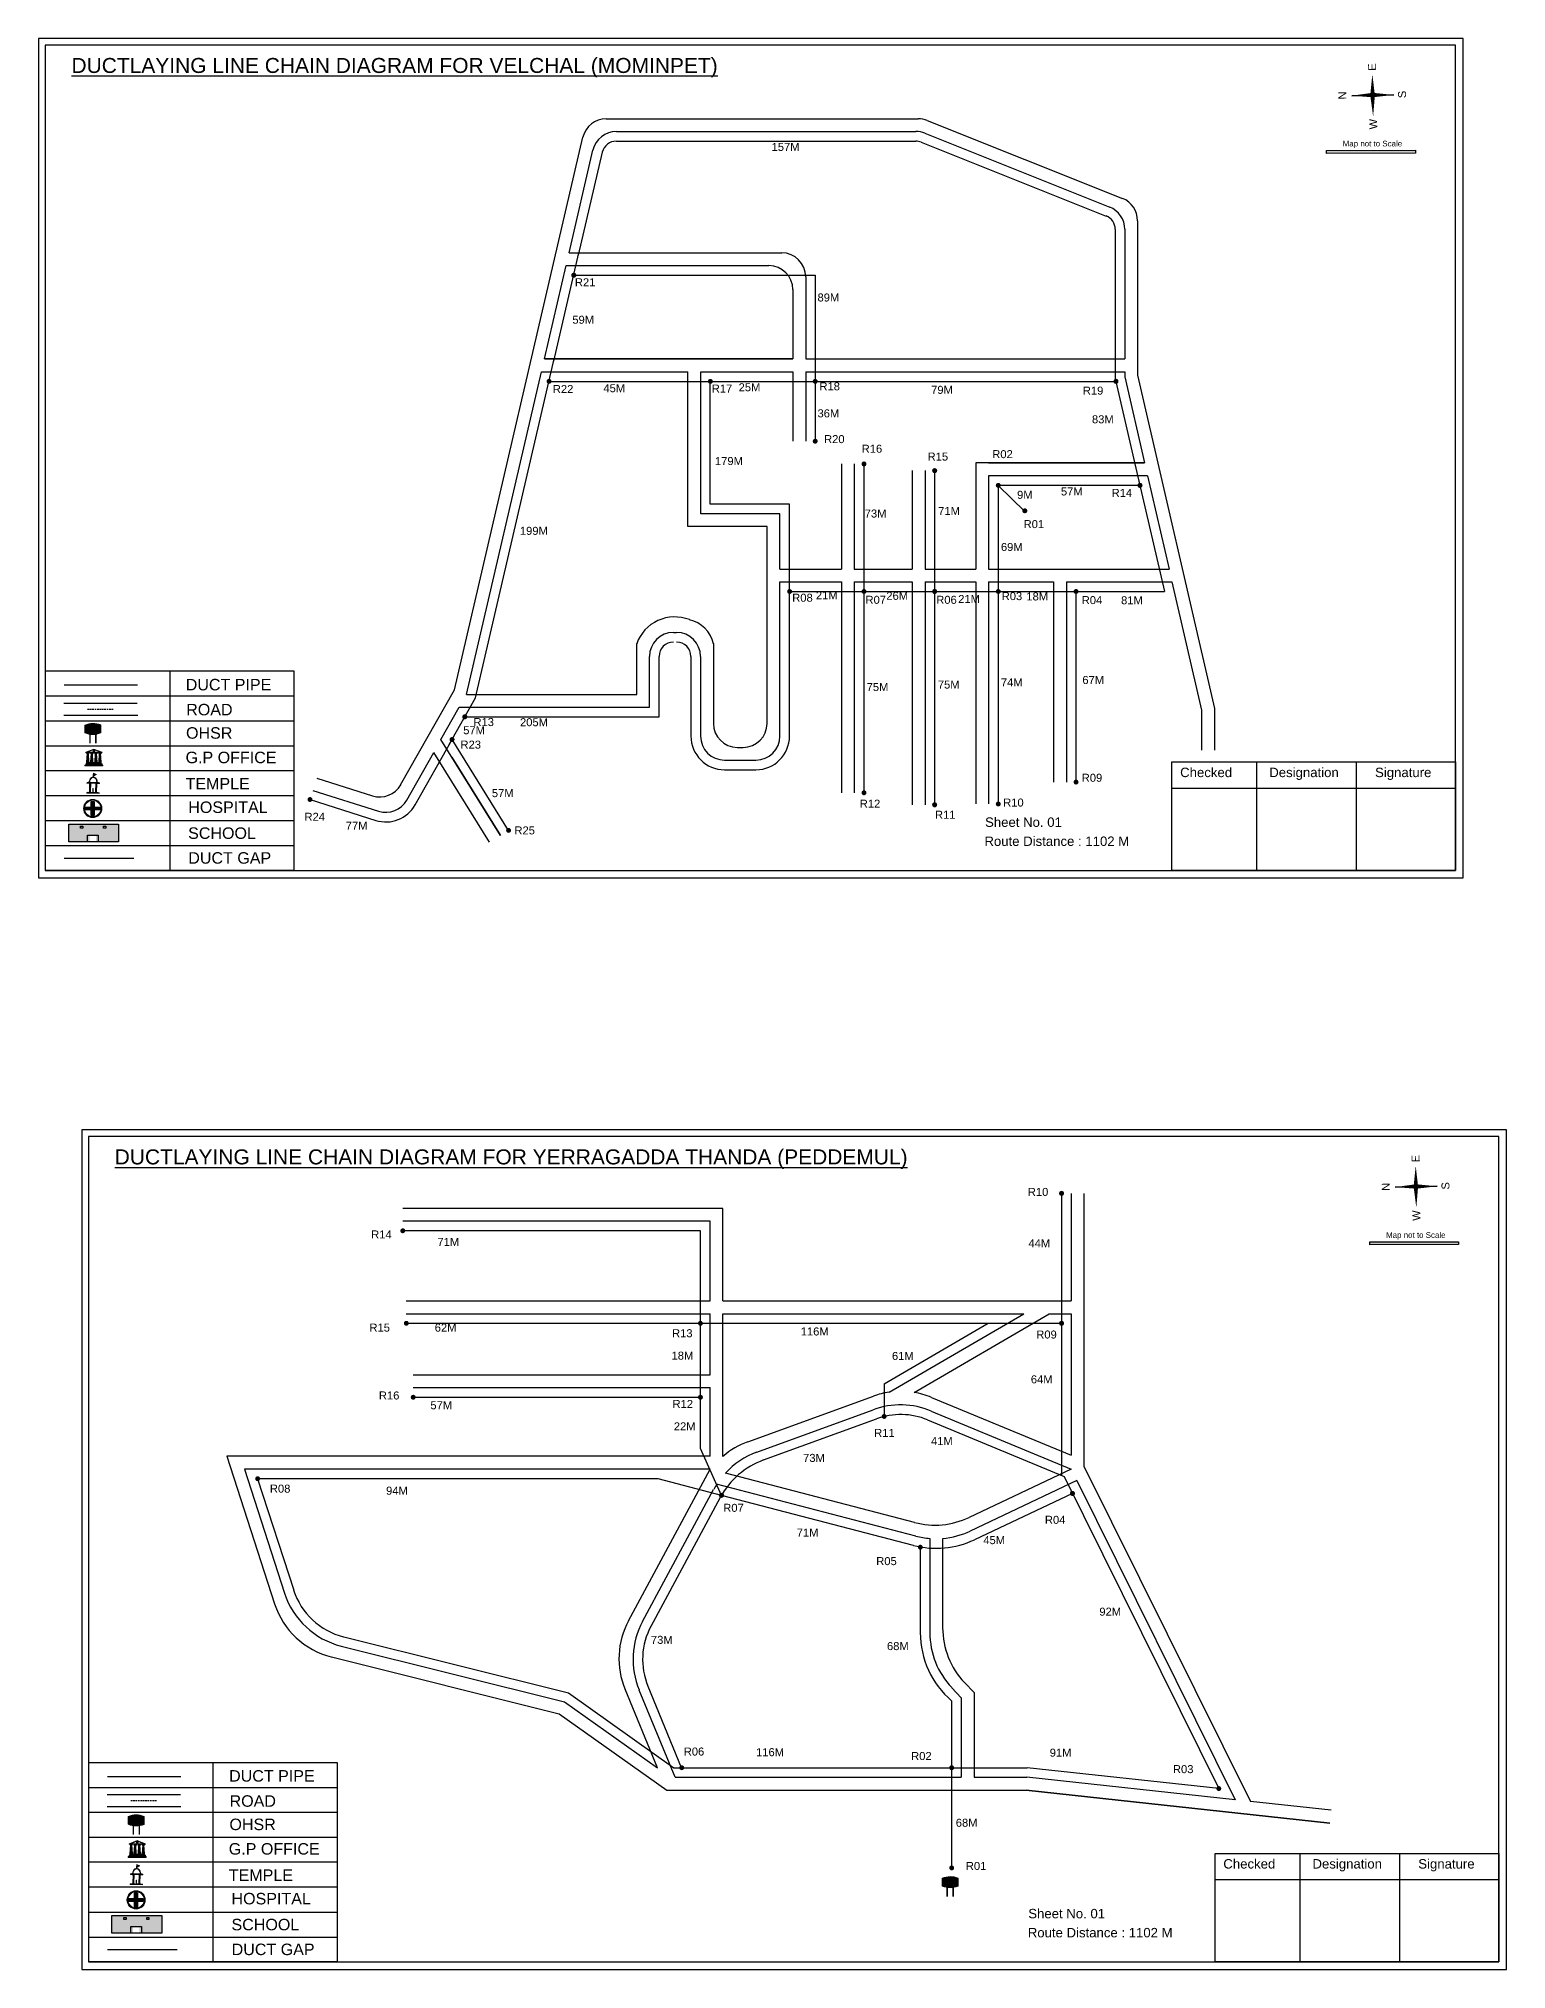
# Model space of a CAD drawing. Header units: inches. Extents: x -117 to 51867, y -12715 to 3423.
# Drawn here: x 37347 to 38264, y -9619 to -8412 of the extents above; entities that cross this region are included whole.
import ezdxf

# ---------------------------------------------------------------- set-up
doc = ezdxf.new("R2010")
doc.units = ezdxf.units.IN
doc.header["$MEASUREMENT"] = 0
doc.linetypes.add('DASHEDX2', pattern=[1.5, 1, -0.5])
for name, color, linetype in [('LANDMARK', 7, 'Continuous'), ('OHT', 7, 'Continuous'), ('pipe', 5, 'Continuous')]:
    doc.layers.add(name, color=color, linetype=linetype)
doc.styles.get("Standard").update_dxf_attribs({"font": 'arial.ttf'})

# ---------------------------------------------------------------- blocks, each defined once
blk = doc.blocks.new('OHT')
at = {"linetype": 'Continuous', "lineweight": 0, "true_color": 0x0ffffc}
blk.add_hatch(color=4, dxfattribs=at).paths.add_polyline_path([(0.012, 1), (0, 1, 0.101323), (-0.4, 0.916), (-0.4, 0.525, 0.194075), (0.399, 0.521), (0.399, 0.921, 0.097877)])
at = {"color": 4, "linetype": 'Continuous', "lineweight": 0, "true_color": 0x0ffffc, "flags": 128}
for points in [[(-0.4, 0.525), (-0.4, 0.916)], [(0.399, 0.521), (0.399, 0.921)]]:
    blk.add_lwpolyline(points, dxfattribs=at)
at = {"color": 4, "linetype": 'Continuous', "lineweight": 0, "true_color": 0x0ffffc, "const_width": 0.075, "flags": 128}
for points in [[(-0.15, 0), (-0.15, 0.475)], [(0.15, 0), (0.15, 0.473)]]:
    blk.add_lwpolyline(points, dxfattribs=at)
at = {"color": 4, "linetype": 'Continuous', "lineweight": 0, "true_color": 0x0ffffc}
for centre, radius, start, end in [((0.006, -0.019), 1.019, 67.31091, 113.47108), ((0.004, 1.513), 1.068, 247.76824, 291.70073)]:
    blk.add_arc(centre, radius, start, end, dxfattribs=at)
blk = doc.blocks.new('Government_Office')
at = {"linetype": 'Continuous', "lineweight": 0, "true_color": 0xff0000}
for points in [[(-0.5, 0.05), (0.5, 0.05), (0.5, 0), (-0.5, 0)], [(-0.45, 0.08), (-0.45, 0.12), (0.45, 0.12), (0.45, 0.08)], [(-0.4, 0.14), (-0.4, 0.18), (0.4, 0.18), (0.4, 0.14)]]:
    blk.add_hatch(color=1, dxfattribs=at).paths.add_polyline_path(points)
h = blk.add_hatch(color=1, dxfattribs=at)
h.paths.add_polyline_path([(0.44, 0.72), (0.45, 0.75), (0, 0.93), (-0.45, 0.75), (-0.44, 0.72)])
h.paths.add_polyline_path([(0.36, 0.75), (-0.36, 0.75), (0, 0.9)], flags=16)
h.paths.add_polyline_path([(0, 0.78, -1), (0, 0.87, -1)], flags=0)
h = blk.add_hatch(color=1, dxfattribs=at)
edge = h.paths.add_edge_path()
edge.add_line((-0.27, 0.2), (-0.3, 0.68))
edge.add_line((-0.3, 0.68), (-0.29, 0.68))
edge.add_arc((-0.28, 0.69), 0.0176, 225.304, 441.5659)
edge.add_line((-0.28, 0.7), (-0.39, 0.7))
edge.add_arc((-0.39, 0.69), 0.0176, 98.4341, 314.696)
edge.add_line((-0.38, 0.68), (-0.37, 0.68))
edge.add_line((-0.37, 0.68), (-0.4, 0.2))
edge.add_line((-0.4, 0.2), (-0.27, 0.2))
h = blk.add_hatch(color=1, dxfattribs=at)
edge = h.paths.add_edge_path()
edge.add_line((-0.05, 0.2), (-0.07, 0.68))
edge.add_line((-0.07, 0.68), (-0.07, 0.68))
edge.add_arc((-0.05, 0.69), 0.0176, 225.304, 441.5659)
edge.add_line((-0.05, 0.7), (-0.17, 0.7))
edge.add_arc((-0.17, 0.69), 0.0176, 98.4341, 314.696)
edge.add_line((-0.16, 0.68), (-0.15, 0.68))
edge.add_line((-0.15, 0.68), (-0.18, 0.2))
edge.add_line((-0.18, 0.2), (-0.05, 0.2))
h = blk.add_hatch(color=1, dxfattribs=at)
edge = h.paths.add_edge_path()
edge.add_arc((0, 0.83), 0.0467, 90, 270)
edge.add_arc((0, 0.83), 0.0467, 270, 450)
h = blk.add_hatch(color=1, dxfattribs=at)
edge = h.paths.add_edge_path()
edge.add_line((0.18, 0.2), (0.15, 0.68))
edge.add_line((0.15, 0.68), (0.16, 0.68))
edge.add_arc((0.17, 0.69), 0.0176, 225.304, 441.5659)
edge.add_line((0.17, 0.7), (0.05, 0.7))
edge.add_arc((0.05, 0.69), 0.0176, 98.4341, 314.696)
edge.add_line((0.07, 0.68), (0.07, 0.68))
edge.add_line((0.07, 0.68), (0.05, 0.2))
edge.add_line((0.05, 0.2), (0.18, 0.2))
h = blk.add_hatch(color=1, dxfattribs=at)
edge = h.paths.add_edge_path()
edge.add_line((0.4, 0.2), (0.37, 0.68))
edge.add_line((0.37, 0.68), (0.38, 0.68))
edge.add_arc((0.39, 0.69), 0.0176, 225.304, 441.5659)
edge.add_line((0.4, 0.7), (0.28, 0.7))
edge.add_arc((0.28, 0.69), 0.0176, 98.4341, 314.696)
edge.add_line((0.29, 0.68), (0.3, 0.68))
edge.add_line((0.3, 0.68), (0.27, 0.2))
edge.add_line((0.27, 0.2), (0.4, 0.2))
at = {"color": 1, "linetype": 'Continuous', "lineweight": 0, "true_color": 0xff0000, "flags": 128}
for points in [[(-0.5, 0.05), (0.5, 0.05), (0.5, 0), (-0.5, 0)], [(-0.45, 0.75), (-0.44, 0.72), (0.44, 0.72), (0.45, 0.75), (0, 0.93)], [(-0.45, 0.08), (-0.45, 0.12), (0.45, 0.12), (0.45, 0.08)], [(-0.4, 0.14), (-0.4, 0.18), (0.4, 0.18), (0.4, 0.14)], [(-0.36, 0.75), (0.36, 0.75), (0, 0.9)]]:
    blk.add_lwpolyline(points, close=True, dxfattribs=at)
for points in [[(-0.27, 0.2), (-0.3, 0.68), (-0.29, 0.68, 1.379694), (-0.28, 0.7), (-0.39, 0.7, 1.379694), (-0.38, 0.68), (-0.37, 0.68), (-0.4, 0.2)], [(-0.05, 0.2), (-0.07, 0.68), (-0.07, 0.68, 1.379694), (-0.05, 0.7), (-0.17, 0.7, 1.379694), (-0.16, 0.68), (-0.15, 0.68), (-0.18, 0.2)], [(0, 0.87, 1), (0, 0.78, 1)], [(0.18, 0.2), (0.15, 0.68), (0.16, 0.68, 1.379694), (0.17, 0.7), (0.05, 0.7, 1.379694), (0.07, 0.68), (0.07, 0.68), (0.05, 0.2)], [(0.4, 0.2), (0.37, 0.68), (0.38, 0.68, 1.379694), (0.4, 0.7), (0.28, 0.7, 1.379694), (0.29, 0.68), (0.3, 0.68), (0.27, 0.2)]]:
    blk.add_lwpolyline(points, format="xyb", close=True, dxfattribs=at)
blk = doc.blocks.new('Temple')
at = {"linetype": 'Continuous', "lineweight": 0, "true_color": 0xe66000}
blk.add_hatch(color=32, dxfattribs=at).paths.add_polyline_path([(-0.006, 1), (0.147, 0.931), (0, 0.85)])
at = {"linetype": 'Continuous', "lineweight": 0, "true_color": 0xff0000}
h = blk.add_hatch(color=1, dxfattribs=at)
edge = h.paths.add_edge_path()
edge.add_line((0.175, 0.49), (0.225, 0.49))
edge.add_line((0.225, 0.49), (0.225, 0.497))
edge.add_line((0.225, 0.497), (0.307, 0.497))
edge.add_line((0.307, 0.497), (0.307, 0.533))
edge.add_line((0.307, 0.533), (0.257, 0.533))
edge.add_line((0.257, 0.533), (0.257, 0.54))
edge.add_line((0.257, 0.54), (0.2, 0.54))
edge.add_spline(control_points=[(0.2, 0.54), (0.2, 0.589), (0.19, 0.638), (0.142, 0.743), (0.092, 0.79), (0.027, 0.805), (0.02, 0.806), (0.012, 0.806)], knot_values=[4.712389, 4.712389, 4.712389, 4.712389, 5.278166, 5.278166, 6.117402, 6.117402, 6.223801, 6.223801, 6.223801, 6.223801], degree=3, periodic=0)
edge.add_line((0.012, 0.806), (0.012, 0.79))
edge.add_line((0.012, 0.79), (-0.012, 0.79))
edge.add_line((-0.012, 0.79), (-0.012, 0.806))
edge.add_spline(control_points=[(-0.012, 0.806), (-0.055, 0.802), (-0.096, 0.781), (-0.171, 0.699), (-0.197, 0.628), (-0.2, 0.55), (-0.2, 0.545), (-0.2, 0.54)], knot_values=[6.343965, 6.343965, 6.343965, 6.343965, 6.956638, 6.956638, 7.795874, 7.795874, 7.853982, 7.853982, 7.853982, 7.853982], degree=3, periodic=0)
edge.add_line((-0.2, 0.54), (-0.257, 0.54))
edge.add_line((-0.257, 0.54), (-0.257, 0.533))
edge.add_line((-0.257, 0.533), (-0.307, 0.533))
edge.add_line((-0.307, 0.533), (-0.307, 0.497))
edge.add_line((-0.307, 0.497), (-0.225, 0.497))
edge.add_line((-0.225, 0.497), (-0.225, 0.49))
edge.add_line((-0.225, 0.49), (-0.175, 0.49))
edge.add_line((-0.175, 0.49), (-0.175, 0.07))
edge.add_arc((-0.205, 0.07), 0.03, -90, 0, ccw=False)
edge.add_line((-0.205, 0.04), (-0.257, 0.04))
edge.add_line((-0.257, 0.04), (-0.257, 0.033))
edge.add_line((-0.257, 0.033), (-0.307, 0.033))
edge.add_line((-0.307, 0.033), (-0.307, 0))
edge.add_line((-0.307, 0), (0.307, 0))
edge.add_line((0.307, 0), (0.307, 0.033))
edge.add_line((0.307, 0.033), (0.257, 0.033))
edge.add_line((0.257, 0.033), (0.257, 0.04))
edge.add_line((0.257, 0.04), (0.205, 0.04))
edge.add_arc((0.205, 0.07), 0.03, 180, 270, ccw=False)
edge.add_line((0.175, 0.07), (0.175, 0.49))
h.paths.add_polyline_path([(0.125, 0.07, -0.414214), (0.095, 0.04), (0.05, 0.04), (0.05, 0.033), (-0.05, 0.033), (-0.05, 0.04), (-0.095, 0.04, -0.414214), (-0.125, 0.07), (-0.125, 0.497), (0.125, 0.497)], flags=16)
edge = h.paths.add_edge_path(flags=16)
edge.add_ellipse((0, 0.54), major_axis=(0, 0.242), ratio=0.722808, start_angle=270, end_angle=450, ccw=False)
edge.add_line((0.175, 0.54), (-0.175, 0.54))
h.paths.add_polyline_path([(0.012, 0.23), (0.012, 0.07), (-0.012, 0.07), (-0.012, 0.23)], flags=0)
h = blk.add_hatch(color=1, dxfattribs=at)
edge = h.paths.add_edge_path()
edge.add_line((0.012, 0.857), (0, 0.85))
edge.add_line((0, 0.85), (-0.003, 0.925))
edge.add_line((-0.003, 0.925), (-0.012, 0.925))
edge.add_line((-0.012, 0.925), (-0.012, 0.806))
edge.add_spline(control_points=[(-0.012, 0.806), (-0.004, 0.807), (0.004, 0.807), (0.012, 0.806)], knot_values=[6.223801, 6.223801, 6.223801, 6.223801, 6.343965, 6.343965, 6.343965, 6.343965], degree=3, periodic=0)
edge.add_line((0.012, 0.806), (0.012, 0.857))
h = blk.add_hatch(color=1, dxfattribs=at)
edge = h.paths.add_edge_path()
edge.add_line((0.012, 0.79), (0.012, 0.806))
edge.add_spline(control_points=[(0.012, 0.806), (0.004, 0.807), (-0.004, 0.807), (-0.012, 0.806)], knot_values=[6.223801, 6.223801, 6.223801, 6.223801, 6.343965, 6.343965, 6.343965, 6.343965], degree=3, periodic=0)
edge.add_line((-0.012, 0.806), (-0.012, 0.79))
edge.add_line((-0.012, 0.79), (0.012, 0.79))
at = {"color": 32, "linetype": 'Continuous', "lineweight": 0, "true_color": 0xe66000, "flags": 128}
blk.add_lwpolyline([(-0.006, 1), (0.147, 0.931), (0, 0.85), (-0.006, 1)], dxfattribs=at)
at = {"color": 1, "linetype": 'Continuous', "lineweight": 0, "true_color": 0xff0000, "flags": 128}
blk.add_lwpolyline([(0.2, 0.54), (0.257, 0.54), (0.257, 0.533), (0.307, 0.533), (0.307, 0.497), (0.225, 0.497), (0.225, 0.49), (0.175, 0.49), (0.175, 0.07, 0.414214), (0.205, 0.04), (0.257, 0.04), (0.257, 0.033), (0.307, 0.033), (0.307, 0), (-0.307, 0), (-0.307, 0.033), (-0.257, 0.033), (-0.257, 0.04), (-0.205, 0.04, 0.414214), (-0.175, 0.07), (-0.175, 0.49), (-0.225, 0.49), (-0.225, 0.497), (-0.307, 0.497), (-0.307, 0.533), (-0.257, 0.533), (-0.257, 0.54), (-0.2, 0.54)], format="xyb", dxfattribs=at)
blk.add_lwpolyline([(-0.175, 0.54), (0.175, 0.54)], dxfattribs=at)
blk.add_lwpolyline([(0.125, 0.497), (0.125, 0.07, -0.414214), (0.095, 0.04), (0.05, 0.04), (0.05, 0.033), (-0.05, 0.033), (-0.05, 0.04), (-0.095, 0.04, -0.414214), (-0.125, 0.07), (-0.125, 0.497)], format="xyb", close=True, dxfattribs=at)
for points in [[(0.012, 0.925), (-0.012, 0.925), (-0.012, 0.79), (0.012, 0.79)], [(0.012, 0.23), (-0.012, 0.23), (-0.012, 0.07), (0.012, 0.07)]]:
    blk.add_lwpolyline(points, close=True, dxfattribs=at)
at = {"color": 1, "linetype": 'Continuous', "lineweight": 0, "true_color": 0xff0000}
blk.add_ellipse((0, 0.54), major_axis=(0, 0.242), ratio=0.722808, start_param=4.712389, end_param=7.853982, dxfattribs=at)
blk.add_open_spline([(0.2, 0.54), (0.2, 0.589), (0.19, 0.638), (0.142, 0.743), (0.092, 0.79), (-0.023, 0.816), (-0.085, 0.794), (-0.171, 0.699), (-0.197, 0.628), (-0.2, 0.55), (-0.2, 0.545), (-0.2, 0.54)], degree=3, knots=[4.712389, 4.712389, 4.712389, 4.712389, 5.278166, 5.278166, 6.117402, 6.117402, 6.956638, 6.956638, 7.795874, 7.795874, 7.853982, 7.853982, 7.853982, 7.853982], dxfattribs=at)
blk = doc.blocks.new('*U95')
at = {"color": 0, "linetype": 'DASHEDX2', "transparency": 16777216}
blk.add_line((-8.2, 0), (8, 0), dxfattribs=at)
blk = doc.blocks.new('Hospital')
at = {"linetype": 'Continuous', "lineweight": 0, "true_color": 0x000000}
h = blk.add_hatch(color=18, dxfattribs=at)
h.paths.add_polyline_path([(-0.5, 0, 1), (0.5, 0, 1)])
h.paths.add_polyline_path([(0.45, 0, -1), (-0.45, 0, -1)], flags=16)
at = {"linetype": 'Continuous', "true_color": 0xff0000}
blk.add_hatch(color=1, dxfattribs=at).paths.add_polyline_path([(-0.39, 0.08), (-0.08, 0.08), (-0.08, 0.39), (0.08, 0.39), (0.08, 0.08), (0.39, 0.08), (0.39, -0.08), (0.08, -0.08), (0.08, -0.39), (-0.08, -0.39), (-0.08, -0.08), (-0.39, -0.08)])
at = {"color": 1, "linetype": 'Continuous', "true_color": 0xff0000, "flags": 128}
blk.add_lwpolyline([(-0.39, 0.08), (-0.08, 0.08), (-0.08, 0.39), (0.08, 0.39), (0.08, 0.08), (0.39, 0.08), (0.39, -0.08), (0.08, -0.08), (0.08, -0.39), (-0.08, -0.39), (-0.08, -0.08), (-0.39, -0.08)], close=True, dxfattribs=at)
at = {"color": 18, "linetype": 'Continuous', "lineweight": 0, "true_color": 0x000000}
for radius in [0.5, 0.446]:
    blk.add_circle((0, 0), radius, dxfattribs=at)
blk = doc.blocks.new('*U97')
at = {"color": 0, "linetype": 'DASHEDX2', "transparency": 16777216}
blk.add_line((-8.2, 0), (8, 0), dxfattribs=at)

msp = doc.modelspace()

# ---------------------------------------------------------------- hatches: boundary and pattern name
at = {"true_color": 0x0093dd}
h = msp.add_hatch(color=142, dxfattribs=at)
h.dxf.hatch_style = 1
h.paths.add_polyline_path([(38151.8, -8481.9), (38151.8, -8483.8), (38207.4, -8483.6), (38207.4, -8481.8)])
at = {"ltscale": 0.5}
h = msp.add_hatch(color=5, dxfattribs=at)
h.dxf.hatch_style = 1
h.paths.add_polyline_path([(37683.1, -8559.9, 1), (37679.9, -8559.9, 1)])
h = msp.add_hatch(color=5, dxfattribs=at)
h.dxf.hatch_style = 1
h.paths.add_polyline_path([(37667.6, -8626.2, 1), (37664.5, -8626.2, 1)])
h = msp.add_hatch(color=5, dxfattribs=at)
h.dxf.hatch_style = 1
h.paths.add_polyline_path([(37768.4, -8626.2, 1), (37765.3, -8626.2, 1)])
h = msp.add_hatch(color=5, dxfattribs=at)
h.dxf.hatch_style = 1
h.paths.add_polyline_path([(37833.9, -8626.2, 1), (37830.8, -8626.2, 1)])
h = msp.add_hatch(color=5, dxfattribs=at)
h.dxf.hatch_style = 1
h.paths.add_polyline_path([(38021.9, -8626.2, 1), (38018.7, -8626.2, 1)])
h = msp.add_hatch(color=5, dxfattribs=at)
h.dxf.hatch_style = 1
h.paths.add_polyline_path([(37833.9, -8663.6, 1), (37830.8, -8663.6, 1)])
h = msp.add_hatch(color=5, dxfattribs=at)
h.dxf.hatch_style = 1
h.paths.add_polyline_path([(37864.4, -8677.8, 1), (37861.3, -8677.8, 1)])
h = msp.add_hatch(color=5, dxfattribs=at)
h.dxf.hatch_style = 1
h.paths.add_polyline_path([(37908.6, -8682, 1), (37905.4, -8682, 1)])
h = msp.add_hatch(color=5, dxfattribs=at)
h.dxf.hatch_style = 1
h.paths.add_polyline_path([(37948.3, -8691.2, 1), (37945.2, -8691.2, 1)])
h = msp.add_hatch(color=5, dxfattribs=at)
h.dxf.hatch_style = 1
h.paths.add_polyline_path([(38036.9, -8691.2, 1), (38033.7, -8691.2, 1)])
h = msp.add_hatch(color=5, dxfattribs=at)
h.dxf.hatch_style = 1
h.paths.add_polyline_path([(37964.9, -8707.1, 1), (37961.8, -8707.1, 1)])
h = msp.add_hatch(color=5, dxfattribs=at)
h.dxf.hatch_style = 1
h.paths.add_polyline_path([(37817.9, -8757.5, 1), (37814.8, -8757.5, 1)])
h = msp.add_hatch(color=5, dxfattribs=at)
h.dxf.hatch_style = 1
h.paths.add_polyline_path([(37864.4, -8757.5, 1), (37861.3, -8757.5, 1)])
h = msp.add_hatch(color=5, dxfattribs=at)
h.dxf.hatch_style = 1
h.paths.add_polyline_path([(37908.6, -8757.5, 1), (37905.4, -8757.5, 1)])
h = msp.add_hatch(color=5, dxfattribs=at)
h.dxf.hatch_style = 1
h.paths.add_polyline_path([(37948.3, -8757.5, 1), (37945.2, -8757.5, 1)])
h = msp.add_hatch(color=5, dxfattribs=at)
h.dxf.hatch_style = 1
h.paths.add_polyline_path([(37996.9, -8757.5, 1), (37993.8, -8757.5, 1)])
h = msp.add_hatch(color=5, dxfattribs=at)
h.dxf.hatch_style = 1
h.paths.add_polyline_path([(37615, -8835.8, 1), (37611.8, -8835.8, 1)])
h = msp.add_hatch(color=5, dxfattribs=at)
h.dxf.hatch_style = 1
h.paths.add_polyline_path([(37607, -8850, 1), (37603.9, -8850, 1)])
h = msp.add_hatch(color=5, dxfattribs=at)
h.dxf.hatch_style = 1
h.paths.add_polyline_path([(37996.9, -8876.6, 1), (37993.8, -8876.6, 1)])
h = msp.add_hatch(color=5, dxfattribs=at)
h.dxf.hatch_style = 1
h.paths.add_polyline_path([(37518.2, -8887.5, 1), (37515.1, -8887.5, 1)])
h = msp.add_hatch(color=5, dxfattribs=at)
h.dxf.hatch_style = 1
h.paths.add_polyline_path([(37864.4, -8883.3, 1), (37861.3, -8883.3, 1)])
h = msp.add_hatch(color=5, dxfattribs=at)
h.dxf.hatch_style = 1
h.paths.add_polyline_path([(37908.6, -8890.8, 1), (37905.4, -8890.8, 1)])
h = msp.add_hatch(color=5, dxfattribs=at)
h.dxf.hatch_style = 1
h.paths.add_polyline_path([(37948.3, -8890.3, 1), (37945.2, -8890.3, 1)])
at = {"true_color": 0xc8c92d}
h = msp.add_hatch(color=52, dxfattribs=at)
h.dxf.hatch_style = 1
h.paths.add_polyline_path([(37372, -8902.8), (37365.9, -8902.8), (37365.9, -8913.9), (37372, -8913.9)])
h.paths.add_polyline_path([(37396.9, -8902.8), (37390.7, -8902.8), (37390.7, -8913.9), (37396.9, -8913.9)])
at = {"true_color": 0x293189}
h = msp.add_hatch(color=177, dxfattribs=at)
h.dxf.hatch_style = 1
h.paths.add_polyline_path([(37390.7, -8902.8), (37372, -8902.8), (37372, -8913.9), (37379, -8913.9), (37379, -8910.3), (37382.9, -8910.3), (37382.9, -8913.9), (37390.7, -8913.9)])
h.paths.add_polyline_path([(37374.7, -8905.3), (37373.3, -8905.3), (37373.3, -8904.1), (37374.7, -8904.1)], flags=16)
h.paths.add_polyline_path([(37387.6, -8905.3), (37387.6, -8904.1), (37389, -8904.1), (37389, -8905.3)], flags=16)
at = {"ltscale": 0.5}
h = msp.add_hatch(color=5, dxfattribs=at)
h.dxf.hatch_style = 1
h.paths.add_polyline_path([(37642.3, -8906.8, 1), (37639.2, -8906.8, 1)])
h = msp.add_hatch(color=5, dxfattribs=at)
h.dxf.hatch_style = 1
h.paths.add_polyline_path([(37987.9, -9133.6, 1), (37984.7, -9133.6, 1)])
h = msp.add_hatch(color=5, dxfattribs=at)
h.dxf.hatch_style = 1
h.paths.add_polyline_path([(37576.2, -9157, 1), (37573.1, -9157, 1)])
at = {"true_color": 0x0093dd}
h = msp.add_hatch(color=142, dxfattribs=at)
h.dxf.hatch_style = 1
h.paths.add_polyline_path([(38178.9, -9163.9), (38178.9, -9165.7), (38234.4, -9165.6), (38234.4, -9163.8)])
at = {"ltscale": 0.5}
h = msp.add_hatch(color=5, dxfattribs=at)
h.dxf.hatch_style = 1
h.paths.add_polyline_path([(37578.4, -9214.8, 1), (37575.3, -9214.8, 1)])
h = msp.add_hatch(color=5, dxfattribs=at)
h.dxf.hatch_style = 1
h.paths.add_polyline_path([(37762.2, -9214.8, 1), (37759.1, -9214.8, 1)])
h = msp.add_hatch(color=5, dxfattribs=at)
h.dxf.hatch_style = 1
h.paths.add_polyline_path([(37987.9, -9214.8, 1), (37984.7, -9214.8, 1)])
h = msp.add_hatch(color=5, dxfattribs=at)
h.dxf.hatch_style = 1
h.paths.add_polyline_path([(37582.7, -9261, 1), (37579.6, -9261, 1)])
h = msp.add_hatch(color=5, dxfattribs=at)
h.dxf.hatch_style = 1
h.paths.add_polyline_path([(37762.2, -9261, 1), (37759.1, -9261, 1)])
h = msp.add_hatch(color=5, dxfattribs=at)
h.dxf.hatch_style = 1
h.paths.add_polyline_path([(37877, -9273, 1), (37873.9, -9273, 1)])
h = msp.add_hatch(color=5, dxfattribs=at)
h.dxf.hatch_style = 1
h.paths.add_polyline_path([(37485.5, -9311.9, 1), (37482.4, -9311.9, 1)])
h = msp.add_hatch(color=5, dxfattribs=at)
h.dxf.hatch_style = 1
h.paths.add_polyline_path([(37775.4, -9322.3, 1), (37772.2, -9322.3, 1)])
h = msp.add_hatch(color=5, dxfattribs=at)
h.dxf.hatch_style = 1
h.paths.add_polyline_path([(37994.7, -9321.1, 1), (37991.5, -9321.1, 1)])
h = msp.add_hatch(color=5, dxfattribs=at)
h.dxf.hatch_style = 1
h.paths.add_polyline_path([(37899.6, -9354.7, 1), (37896.5, -9354.7, 1)])
h = msp.add_hatch(color=5, dxfattribs=at)
h.dxf.hatch_style = 1
h.paths.add_polyline_path([(37750.5, -9492.5, 1), (37747.4, -9492.5, 1)])
h = msp.add_hatch(color=5, dxfattribs=at)
h.dxf.hatch_style = 1
h.paths.add_polyline_path([(37919.2, -9492.5, 1), (37916.1, -9492.5, 1)])
h = msp.add_hatch(color=5, dxfattribs=at)
h.dxf.hatch_style = 1
h.paths.add_polyline_path([(38086.1, -9505.5, 1), (38083, -9505.5, 1)])
h = msp.add_hatch(color=5, dxfattribs=at)
h.dxf.hatch_style = 1
h.paths.add_polyline_path([(37919.2, -9555.1, 1), (37916.1, -9555.1, 1)])
at = {"true_color": 0xc8c92d}
h = msp.add_hatch(color=52, dxfattribs=at)
h.dxf.hatch_style = 1
h.paths.add_polyline_path([(37399.1, -9584.8), (37392.9, -9584.8), (37392.9, -9595.9), (37399.1, -9595.9)])
h.paths.add_polyline_path([(37423.9, -9584.8), (37417.8, -9584.8), (37417.8, -9595.9), (37423.9, -9595.9)])
at = {"true_color": 0x293189}
h = msp.add_hatch(color=177, dxfattribs=at)
h.dxf.hatch_style = 1
h.paths.add_polyline_path([(37417.8, -9584.8), (37399.1, -9584.8), (37399.1, -9595.9), (37406.1, -9595.9), (37406.1, -9592.3), (37410, -9592.3), (37410, -9595.9), (37417.8, -9595.9)])
h.paths.add_polyline_path([(37401.8, -9587.3), (37400.4, -9587.3), (37400.4, -9586), (37401.8, -9586)], flags=16)
h.paths.add_polyline_path([(37414.6, -9587.3), (37414.6, -9586), (37416, -9586), (37416, -9587.3)], flags=16)

# ---------------------------------------------------------------- linework, layer by layer
for p, q in [((38193.9, -8447.2), (38167.6, -8447.7)), ((38167.6, -8447.7), (38193.9, -8447.2)), ((38193.9, -8447.2), (38167.6, -8447.7)), ((38180.8, -8447.4), (38193.9, -8447.2)), ((37701.8, -8462.1), (37896.8, -8462.1)), ((37902.4, -8463.1), (38024.4, -8511.9)), ((37606.9, -8818.9), (37687.2, -8473.7)), ((37708.1, -8470.1), (37895.3, -8470.1)), ((37900.9, -8471.1), (38016.4, -8517.3)), ((37678.6, -8545.9), (37693.5, -8481.7)), ((38033.8, -8525.8), (38033.8, -8622.4)), ((38025.8, -8531.2), (38025.8, -8612.2)), ((37663.2, -8612.2), (37676.7, -8553.9)), ((37676.7, -8553.9), (37803.4, -8553.9)), ((37678.6, -8545.9), (37811.4, -8545.9)), ((37826.4, -8560.9), (37826.4, -8612.2)), ((37818.4, -8568.9), (37818.4, -8612.2)), ((37818.4, -8612.2), (37663.2, -8612.2)), ((37663.2, -8612.2), (37818.4, -8612.2)), ((37826.4, -8612.2), (38025.8, -8612.2)), ((37614.4, -8821.8), (37661.3, -8620.2)), ((37661.3, -8620.2), (37752.8, -8620.2)), ((37752.8, -8716.9), (37752.8, -8620.2)), ((37760.8, -8708.9), (37760.8, -8620.2)), ((37760.8, -8620.2), (37818.4, -8620.2)), ((37818.4, -8620.2), (37818.4, -8663.6)), ((37826.4, -8620.2), (37826.4, -8663.6)), ((37826.4, -8620.2), (38025.8, -8620.2)), ((38025.8, -8620.2), (38025.8, -8623.3)), ((38025.8, -8623.3), (38038.2, -8677.2)), ((38033.8, -8622.4), (38081.8, -8830.7)), ((37848.8, -8677.8), (37848.8, -8743.5)), ((37856.8, -8677.8), (37856.8, -8743.5)), ((37893, -8682), (37893, -8743.5)), ((37901, -8682), (37901, -8743.5)), ((38038.2, -8677.2), (37932.7, -8677.2)), ((37932.7, -8677.2), (37932.7, -8743.5)), ((37940.7, -8677.2), (38038.2, -8677.2)), ((37940.7, -8685.2), (37940.7, -8743.5)), ((38040.1, -8685.2), (37940.7, -8685.2)), ((38040.1, -8685.2), (38053.5, -8743.5)), ((37810.3, -8708.9), (37760.8, -8708.9)), ((37810.3, -8743.5), (37810.3, -8708.9)), ((37802.3, -8716.9), (37752.8, -8716.9)), ((37802.3, -8839.9), (37802.3, -8716.9)), ((37810.3, -8743.5), (37848.8, -8743.5)), ((37856.8, -8743.5), (37893, -8743.5)), ((37901, -8743.5), (37932.7, -8743.5)), ((37940.7, -8743.5), (38053.5, -8743.5)), ((37810.3, -8847.9), (37810.3, -8751.5)), ((37810.3, -8751.5), (37848.8, -8751.5)), ((37848.8, -8751.5), (37848.8, -8883.3)), ((37856.8, -8751.5), (37856.8, -8883.3)), ((37856.8, -8751.5), (37893, -8751.5)), ((37893, -8751.5), (37893, -8890.8)), ((37901, -8751.5), (37901, -8890.8)), ((37901, -8751.5), (37932.7, -8751.5)), ((37932.7, -8751.5), (37932.7, -8890.3)), ((37940.7, -8751.5), (37940.7, -8890.3)), ((37940.7, -8751.5), (37981.3, -8751.5)), ((37981.3, -8751.5), (37981.3, -8876.6)), ((37989.3, -8751.5), (37989.3, -8876.6)), ((37989.3, -8751.5), (38055.3, -8751.5)), ((38055.3, -8751.5), (38073.8, -8831.6)), ((37743.8, -8783.1), (37745.7, -8783.1)), ((37720.8, -8821.8), (37720.8, -8790.1)), ((37768.7, -8790.1), (37768.7, -8839.9)), ((37728.8, -8829.8), (37728.8, -8798.1)), ((37760.7, -8798.1), (37760.7, -8847.9)), ((37351.2, -8807.4), (37351.2, -8930.6)), ((37429, -8807.4), (37429, -8931.8)), ((37573.3, -8878.3), (37606.9, -8818.9)), ((37506.7, -8823), (37351.2, -8823)), ((37362.8, -8827.3), (37408.7, -8827.3)), ((37598.4, -8850.1), (37609.9, -8829.8)), ((37609.9, -8829.8), (37728.8, -8829.8)), ((37614.4, -8821.8), (37720.8, -8821.8)), ((38081.8, -8830.7), (38081.8, -8856.6)), ((37506.7, -8838.5), (37351.2, -8838.5)), ((37362.8, -8834.8), (37409, -8834.8)), ((38073.8, -8831.6), (38073.8, -8856.6)), ((37506.7, -8854.1), (37351.2, -8854.1)), ((37635.7, -8910), (37598.4, -8850.1)), ((37783.7, -8854.9), (37787.3, -8854.9)), ((37577.1, -8887.9), (37594, -8858.1)), ((37628.9, -8914.2), (37594, -8858.1)), ((37605.3, -8861.1), (37635.7, -8910)), ((37775.7, -8862.9), (37795.3, -8862.9)), ((37506.7, -8869.6), (37351.2, -8869.6)), ((37520.9, -8874.2), (37555.7, -8885.2)), ((37506.7, -8885.2), (37351.2, -8885.2)), ((37518.5, -8881.8), (37559.5, -8894.8)), ((37351.2, -8900.7), (37506.7, -8900.7)), ((37351.2, -8916.3), (37506.7, -8916.3)), ((37351.2, -8930.6), (37351.2, -8931.8)), ((37351.2, -8930.9), (37351.2, -8931.8)), ((37506.7, -8931.8), (37351.2, -8931.8)), ((38221, -9129.2), (38194.7, -9129.7)), ((38194.7, -9129.7), (38221, -9129.2)), ((38221, -9129.2), (38194.7, -9129.7)), ((38207.8, -9129.4), (38221, -9129.2)), ((37774.7, -9143), (37574.7, -9143)), ((37774.7, -9200.8), (37774.7, -9143)), ((37992.3, -9133.6), (37992.3, -9200.8)), ((38000.3, -9133.6), (38000.3, -9304.1)), ((37766.7, -9151), (37574.7, -9151)), ((37766.7, -9200.8), (37766.7, -9151)), ((37576.8, -9200.8), (37766.7, -9200.8)), ((37774.7, -9200.8), (37992.3, -9200.8)), ((37576.8, -9208.8), (37766.7, -9208.8)), ((37766.7, -9247), (37766.7, -9208.8)), ((37774.7, -9298), (37774.7, -9208.8)), ((37774.7, -9208.8), (37962.7, -9208.8)), ((37878.5, -9257.8), (37962.7, -9208.8)), ((37894.2, -9258), (37978.6, -9208.8)), ((37978.6, -9208.8), (37992.3, -9208.8)), ((37992.3, -9208.8), (37992.3, -9297.3)), ((37581.2, -9247), (37766.7, -9247)), ((37581.2, -9255), (37766.7, -9255)), ((37766.7, -9297.9), (37766.7, -9255)), ((37790.3, -9288.8), (37868.8, -9260.3)), ((37905, -9261.1), (37992.3, -9297.3)), ((37795.9, -9295.3), (37868.6, -9268.9)), ((37904.8, -9269.7), (37992.3, -9305.9)), ((37464.7, -9297.9), (37494.5, -9390.1)), ((37766.7, -9297.9), (37464.7, -9297.9)), ((37766.7, -9305.9), (37475.7, -9305.9)), ((37475.7, -9305.9), (37500.8, -9383.4)), ((37715.7, -9400.7), (37766.7, -9305.9)), ((37894.5, -9339.3), (37776.2, -9308.4)), ((37992.3, -9305.9), (37928.5, -9336.1)), ((37995.9, -9313.1), (37929.2, -9344.6)), ((37995.9, -9313.1), (38094.8, -9512.6)), ((38000.3, -9304.1), (38104.3, -9513.6)), ((37724.5, -9401.1), (37768.9, -9318.6)), ((37895.3, -9347.8), (37770.7, -9315.3)), ((37904, -9349.2), (37904, -9408.1)), ((37912, -9349.2), (37912, -9405)), ((37536.2, -9416.5), (37675.7, -9451.4)), ((37530, -9423.2), (37672.3, -9458.8)), ((37733.8, -9492.6), (37713.5, -9443.5)), ((37744.9, -9498.5), (37722.3, -9444)), ((37917.7, -9442.5), (37923.6, -9448.8)), ((37925.7, -9439.3), (37931.6, -9445.6)), ((37931.6, -9445.6), (37931.6, -9498.5)), ((37672.3, -9458.8), (37739.6, -9506.5)), ((37675.7, -9451.4), (37733.8, -9492.6)), ((37923.6, -9448.8), (37923.6, -9498.5)), ((37378.2, -9489.4), (37378.2, -9612.6)), ((37456, -9489.4), (37456, -9613.8)), ((37533.8, -9505), (37378.2, -9505)), ((37739.6, -9506.5), (37964.1, -9506.5)), ((37744.9, -9498.5), (37923.6, -9498.5)), ((37931.6, -9498.5), (37964.5, -9498.5)), ((37964.1, -9506.5), (38153.9, -9527.1)), ((38153.9, -9527.1), (37964.1, -9506.5)), ((38094.8, -9512.6), (37964.5, -9498.5)), ((37389.9, -9509.2), (37435.8, -9509.2)), ((37389.9, -9516.8), (37436, -9516.8)), ((38154.8, -9519.1), (38104.3, -9513.6)), ((37533.8, -9520.5), (37378.2, -9520.5)), ((37533.8, -9536.1), (37378.2, -9536.1)), ((37533.8, -9551.6), (37378.2, -9551.6)), ((37533.8, -9567.2), (37378.2, -9567.2)), ((37378.2, -9582.7), (37533.8, -9582.7)), ((37378.2, -9598.3), (37533.8, -9598.3)), ((37378.2, -9612.6), (37378.2, -9613.8)), ((37378.2, -9612.8), (37378.2, -9613.8)), ((37533.8, -9613.8), (37378.2, -9613.8))]:
    msp.add_line(p, q)
at = {"color": 1}
for p, q in [((38167.6, -8447.7), (38180.8, -8447.4)), ((38194.7, -9129.7), (38207.8, -9129.4))]:
    msp.add_line(p, q, dxfattribs=at)
at = {"color": 242, "true_color": 0xcd2027}
for p, q in [((38108.2, -8864), (38108.2, -8931.9)), ((38170.5, -8864), (38170.5, -8931.9)), ((38055.3, -8880.4), (38232.5, -8880.4)), ((38135.3, -9546), (38135.3, -9613.9)), ((38197.5, -9546), (38197.5, -9613.9)), ((38082.3, -9562.4), (38259.6, -9562.4))]:
    msp.add_line(p, q, dxfattribs=at)
for points in [[(37347.1, -8412), (37347.1, -8936.5), (38237.2, -8936.5), (38237.2, -8412)], [(37351.2, -8416.1), (37351.2, -8931.8), (38232.5, -8931.8), (38232.5, -8416.1)], [(37397, -8902.8), (37397, -8913.9), (37365.9, -8913.9), (37365.9, -8902.8)], [(37374.7, -8904.1), (37374.7, -8905.3), (37373.3, -8905.3), (37373.3, -8904.1)], [(37387.6, -8905.3), (37387.6, -8904.1), (37389, -8904.1), (37389, -8905.3)], [(37374.1, -9094), (37374.1, -9618.5), (38264.3, -9618.5), (38264.3, -9094)], [(37378.2, -9098), (37378.2, -9613.8), (38259.6, -9613.8), (38259.6, -9098)], [(37424, -9584.8), (37424, -9595.9), (37392.9, -9595.9), (37392.9, -9584.8)], [(37401.8, -9586), (37401.8, -9587.3), (37400.4, -9587.3), (37400.4, -9586)], [(37414.6, -9587.3), (37414.6, -9586), (37416, -9586), (37416, -9587.3)]]:
    msp.add_lwpolyline(points, close=True)
at = {"color": 142, "true_color": 0x0093dd}
for points in [[(38207.4, -8483.6), (38151.8, -8483.8), (38151.8, -8481.9), (38207.4, -8481.8), (38207.4, -8483.6)], [(38234.4, -9165.6), (38178.9, -9165.7), (38178.9, -9163.9), (38234.4, -9163.8), (38234.4, -9165.6)]]:
    msp.add_lwpolyline(points, dxfattribs=at)
for points in [[(37506.7, -8931.8), (37506.7, -8807.4), (37351.2, -8807.4)], [(37377.7, -8913.9), (37377.7, -8909.8), (37384.2, -8909.8), (37384.2, -8913.9)], [(37533.8, -9613.8), (37533.8, -9489.4), (37378.2, -9489.4)], [(37404.8, -9595.9), (37404.8, -9591.8), (37411.3, -9591.8), (37411.3, -9595.9)]]:
    msp.add_lwpolyline(points)
at = {"color": 242, "true_color": 0xcd2027}
for points in [[(38232.5, -8931.9), (38055.3, -8931.9), (38055.3, -8864), (38232.5, -8864)], [(38259.6, -9613.9), (38082.3, -9613.9), (38082.3, -9546), (38259.6, -9546)]]:
    msp.add_lwpolyline(points, close=True, dxfattribs=at)
for centre, radius, start, end in [((37701.8, -8477.1), 15, 90, 166.9078), ((37896.8, -8477.1), 15, 68.216, 90), ((37708.1, -8485.1), 15, 90, 166.9078), ((37895.3, -8485.1), 15, 68.216, 90), ((38010.8, -8531.2), 15, 0, 68.216), ((38018.8, -8525.8), 15, 0, 68.216), ((37803.4, -8568.9), 15, 0, 90), ((37811.4, -8560.9), 15, 0, 90), ((37744.6, -8798.7), 25.3, 68.8316, 160.203), ((37743.8, -8798.1), 15, 90, 180), ((37745.7, -8798.1), 15, 0, 90), ((37749.5, -8794.4), 19.7, 12.4452, 77.5548), ((37783.7, -8839.9), 15, 180, 270), ((37787.3, -8839.9), 15, 270, 0), ((37775.7, -8847.9), 15, 180, 270), ((37795.3, -8847.9), 15, 270, 0), ((37560.3, -8870.9), 15, 252.3855, 330.5524), ((37564.1, -8880.5), 15, 252.3855, 330.5524), ((37885.9, -9307.3), 50, 98.4544, 110.0026), ((37885.9, -9307.3), 50, 67.4683, 80.452), ((37885.7, -9315.8), 50, 67.4683, 110.0026), ((37807.4, -9335.8), 50, 110.0026, 130.8399), ((37813, -9342.3), 50, 110.0026, 137.3549), ((37813, -9342.3), 50, 147.3288, 151.6965), ((37907.1, -9290.9), 50, 255.3732, 295.2948), ((37907.9, -9299.4), 50, 255.3732, 265.5883), ((37907.9, -9299.4), 50, 274.7655, 295.2948), ((37548.3, -9368), 50, 197.9417, 255.9748), ((37542.1, -9374.7), 50, 197.9417, 255.9748), ((37759.7, -9424.4), 50, 151.6965, 202.4914), ((37768.5, -9424.8), 50, 151.6965, 202.4914), ((37954, -9408.1), 50, 180, 223.4004), ((37962, -9405), 50, 180, 223.4004)]:
    msp.add_arc(centre, radius, start, end)
for points in [[(38182.1, -8447.4), (38179.2, -8447.5), (38180.5, -8434.3)], [(38182.1, -8447.4), (38179.2, -8447.5), (38180.5, -8434.3)], [(38182.1, -8447.4), (38179.2, -8447.5), (38181, -8460.6)], [(38182.1, -8447.4), (38179.2, -8447.5), (38181, -8460.6)], [(38180.8, -8448.7), (38180.7, -8445.9), (38193.9, -8447.2)], [(38180.8, -8448.7), (38180.7, -8445.9), (38193.9, -8447.2)], [(38209.1, -9129.4), (38206.3, -9129.4), (38207.6, -9116.3)], [(38209.1, -9129.4), (38206.3, -9129.4), (38207.6, -9116.3)], [(38209.1, -9129.4), (38206.3, -9129.4), (38208, -9142.6)], [(38209.1, -9129.4), (38206.3, -9129.4), (38208, -9142.6)], [(38207.9, -9130.7), (38207.8, -9127.9), (38221, -9129.2)], [(38207.9, -9130.7), (38207.8, -9127.9), (38221, -9129.2)]]:
    msp.add_solid(points)
at = {"color": 1}
for points in [[(38180.8, -8448.7), (38180.7, -8445.9), (38167.6, -8447.7)], [(38180.8, -8448.7), (38180.7, -8445.9), (38167.6, -8447.7)], [(38207.9, -9130.7), (38207.8, -9127.9), (38194.7, -9129.7)], [(38207.9, -9130.7), (38207.8, -9127.9), (38194.7, -9129.7)]]:
    msp.add_solid(points, dxfattribs=at)
at = {"layer": 'OHT', "color": 5}
for p, q in [((37363, -8815.9), (37408.9, -8815.9)), ((37390.1, -9497.9), (37436, -9497.9))]:
    msp.add_line(p, q, dxfattribs=at)
at = {"layer": 'OHT', "color": 1}
for p, q in [((37363, -8924.1), (37406.6, -8924.1)), ((37390.1, -9606), (37433.7, -9606))]:
    msp.add_line(p, q, dxfattribs=at)
at = {"layer": 'pipe'}
for p, q in [((37708.1, -8476.1), (37895.3, -8476.1)), ((37898.6, -8476.7), (38014.1, -8522.9)), ((37684.4, -8547.3), (37699.4, -8483)), ((38019.8, -8531.2), (38019.8, -8626.2)), ((37669, -8613.5), (37684.7, -8545.9)), ((37681.5, -8559.9), (37832.4, -8559.9)), ((37832.4, -8559.9), (37832.4, -8612.2)), ((37620.1, -8824), (37669.3, -8612.2)), ((37832.4, -8612.2), (37832.4, -8663.6)), ((37666.1, -8626.2), (37752.8, -8626.2)), ((37752.8, -8626.2), (37826.4, -8626.2)), ((37766.8, -8702.9), (37766.8, -8626.2)), ((37826.4, -8626.2), (38020.3, -8626.2)), ((38020.3, -8626.2), (38035.3, -8691.2)), ((37862.8, -8677.8), (37862.8, -8743.5)), ((37907, -8682), (37907, -8743.5)), ((38034.2, -8686.6), (38050.6, -8757.5)), ((37946.7, -8691.2), (37946.7, -8743.5)), ((38035.3, -8691.2), (37946.7, -8691.2)), ((37946.7, -8691.2), (37963.3, -8707.5)), ((37816.3, -8702.9), (37766.8, -8702.9)), ((37816.3, -8743.5), (37816.3, -8702.9)), ((37816.3, -8847.9), (37816.3, -8743.5)), ((37862.8, -8743.5), (37862.8, -8883.3)), ((37907, -8743.5), (37907, -8890.8)), ((37946.7, -8743.5), (37946.7, -8890.3)), ((37816.3, -8757.5), (37856.8, -8757.5)), ((37856.8, -8757.5), (37901, -8757.5)), ((37901, -8757.5), (37932.7, -8757.5)), ((37932.7, -8757.5), (37989.3, -8757.5)), ((37989.3, -8757.5), (38050.6, -8757.5)), ((37995.3, -8757.5), (37995.3, -8876.6)), ((37734.8, -8835.8), (37734.8, -8798.1)), ((37754.7, -8798.1), (37754.7, -8847.9)), ((37603.7, -8853.1), (37620.1, -8824)), ((37613.4, -8835.8), (37734.8, -8835.8)), ((37582.3, -8890.9), (37605.4, -8850)), ((37640.8, -8906.8), (37605.4, -8850)), ((37775.7, -8868.9), (37795.3, -8868.9)), ((37516.7, -8887.5), (37557.7, -8900.6)), ((37986.3, -9133.6), (37986.3, -9200.8)), ((37760.7, -9157), (37574.7, -9157)), ((37760.7, -9208.8), (37760.7, -9157)), ((37986.3, -9200.8), (37986.3, -9310)), ((37576.8, -9214.8), (37766.7, -9214.8)), ((37760.7, -9247), (37760.7, -9208.8)), ((37766.7, -9214.8), (37986.3, -9214.8)), ((37875.5, -9252.6), (37940.4, -9214.8)), ((37760.7, -9280.2), (37760.7, -9247)), ((37875.5, -9252.6), (37875.5, -9273)), ((37581.2, -9261), (37760.7, -9261)), ((37800.1, -9300.2), (37870.6, -9274.5)), ((37902.5, -9275.2), (37987.9, -9310.6)), ((37760.7, -9293), (37760.7, -9280.2)), ((37773.8, -9322.3), (37760.7, -9293)), ((37483.9, -9311.9), (37506.5, -9381.6)), ((37734.2, -9311.9), (37483.9, -9311.9)), ((37773.8, -9322.3), (37734.2, -9311.9)), ((37987.9, -9310.6), (38084.6, -9505.5)), ((37729.8, -9404), (37773.1, -9323.5)), ((37893.7, -9353.6), (37773.8, -9322.3)), ((37993.1, -9321.1), (37931.8, -9350)), ((37898, -9354.5), (37898, -9408.1)), ((37537.7, -9410.7), (37678.2, -9445.8)), ((37678.2, -9445.8), (37744, -9492.5)), ((37748.9, -9492.5), (37727.9, -9441.7)), ((37917.6, -9450.7), (37917.6, -9555.1)), ((37744, -9492.5), (37923.6, -9492.5)), ((37923.6, -9492.5), (37964.9, -9492.5)), ((38084.6, -9505.5), (37964.9, -9492.5))]:
    msp.add_line(p, q, dxfattribs=at)
for centre, radius, start, end in [((37708.1, -8485.1), 9, 90, 166.9078), ((37895.3, -8485.1), 9, 68.216, 90), ((38010.8, -8531.2), 9, 0, 68.216), ((37743.8, -8798.1), 9, 90, 180), ((37745.7, -8798.1), 9, 0, 90), ((37775.7, -8847.9), 21, 180, 270), ((37795.3, -8847.9), 21, 270, 0), ((37564.1, -8880.5), 21, 252.3855, 330.5524), ((37885.7, -9315.8), 44, 67.4683, 110.0026), ((37817.2, -9347.2), 50, 110.0026, 151.6965), ((37907.9, -9299.4), 56, 255.3732, 295.2948), ((37548.3, -9368), 44, 197.9417, 255.9748), ((37768.5, -9424.8), 44, 151.6965, 202.4914), ((37954, -9408.1), 56, 180, 229.4768)]:
    msp.add_arc(centre, radius, start, end, dxfattribs=at)

# ---------------------------------------------------------------- block references
at = {"linetype": 'DASHEDX2'}
for name, p in [('*U95', (37385.8, -8831)), ('*U97', (37412.9, -9513))]:
    msp.add_blockref(name, p, dxfattribs=at)
at = {"layer": 'LANDMARK'}
for name, p, xscale, yscale, zscale in [('Government_Office', (37381.6, -8866.5), 11.32114773247135, 11.32114773247135, 11.32114773247135), ('Hospital', (37380.9, -8893.1), 11.41772014427468, 11.41772014427468, 11.41772014427468), ('Government_Office', (37408.7, -9548.5), 11.32114773247135, 11.32114773247135, 11.32114773247135), ('Hospital', (37408, -9575.1), 11.41772014427468, 11.41772014427468, 11.41772014427468)]:
    msp.add_blockref(name, p, dxfattribs=dict(at, xscale=xscale, yscale=yscale, zscale=zscale))
at = {"layer": 'LANDMARK', "xscale": 12.62452535729322, "yscale": 12.62452535729322, "zscale": 12.62452535729322, "rotation": 358.3713438591284}
for p in [(37381, -8883.6), (37408.1, -9565.6)]:
    msp.add_blockref('Temple', p, dxfattribs=at)
at = {"layer": 'OHT', "xscale": 12.45189723782068, "yscale": 12.45189723782068, "zscale": 12.45189723782068}
for p in [(37381, -8852.4), (37408.1, -9534.4), (37916.7, -9573)]:
    msp.add_blockref('OHT', p, dxfattribs=at)

# ---------------------------------------------------------------- texts
at = {"color": 242, "true_color": 0xcd2027}
for s, p in [('%%UDUCTLAYING LINE CHAIN DIAGRAM FOR VELCHAL (MOMINPET)', (37367.6, -8433.5)), ('%%UDUCTLAYING LINE CHAIN DIAGRAM FOR YERRAGADDA THANDA (PEDDEMUL)', (37394.6, -9115.5))]:
    msp.add_text(s, height=9.375, dxfattribs=at).set_placement(p)
for s, p in [('E', (38182.9, -8432.1)), ('S', (38201.6, -8449.2)), ('N', (38164.3, -8450)), ('W', (38183.6, -8468.7)), ('E', (38210, -9114.1)), ('N', (38191.4, -9132)), ('S', (38228.7, -9131.2)), ('W', (38210.6, -9150.7))]:
    msp.add_text(s, height=4.95, rotation=91.0063).set_placement(p)
for s, height, p in [('157M', 5, (37805.1, -8482.2)), ('Map not to Scale', 3.542, (38162, -8479.4)), ('R21', 5, (37682.2, -8566.8)), ('89M', 5, (37833.8, -8576.3)), ('59M', 5, (37680.6, -8590.2)), ('R22', 5, (37668.4, -8633.5)), ('45M', 5, (37700, -8633)), ('R17', 5, (37767.7, -8633.2)), ('25M', 5, (37784.5, -8632.4)), ('R18', 5, (37835, -8631.8)), ('79M', 5, (37904.8, -8634)), ('R19', 5, (37999.6, -8634.5)), ('36M', 5, (37833.8, -8648.7)), ('83M', 5, (38005.3, -8652.4)), ('R20', 5, (37837.9, -8664.8)), ('179M', 5, (37769.7, -8678.5)), ('R16', 5, (37861.4, -8670.8)), ('R15', 5, (37902.6, -8675.7)), ('R02', 5, (37943, -8674.2)), ('9M', 5, (37958.5, -8699.6)), ('57M', 5, (37985.9, -8697.5)), ('R14', 5, (38017.6, -8698.4)), ('73M', 5, (37863.3, -8711.3)), ('71M', 5, (37909.2, -8709.7)), ('199M', 5, (37647.8, -8722.1)), ('R01', 5, (37962.6, -8717.9)), ('69M', 5, (37948.4, -8732.2)), ('R08', 5, (37818, -8763.9)), ('21M', 5, (37832.8, -8762.4)), ('26M', 5, (37876.8, -8762.7)), ('R03', 5, (37948.9, -8762.9)), ('18M', 5, (37964.3, -8763.1)), ('R07', 5, (37863.8, -8765.2)), ('R06', 5, (37908, -8765.2)), ('21M', 5, (37921.7, -8764.7)), ('R04', 5, (37998.9, -8765.4)), ('81M', 5, (38023.5, -8765.5)), ('DUCT PIPE', 7.18, (37439, -8819.3)), ('75M', 5, (37864.5, -8819.7)), ('75M', 5, (37909, -8818.2)), ('74M', 5, (37948.4, -8816.8)), ('67M', 5, (37999.3, -8815.3)), ('ROAD ', 7.18, (37439.3, -8834.9)), ('OHSR', 7.18, (37439.2, -8849.5)), ('57M', 5, (37612.4, -8846.7)), ('R13', 5, (37618.8, -8841.6)), ('205M', 5, (37647.9, -8841.7)), ('R23', 5, (37610.7, -8855.7)), ('G.P OFFICE', 7.18, (37438.9, -8864.8)), ('Checked', 5.89, (38060.4, -8873.5)), ('Designation', 5.886, (38116.1, -8873.5)), ('Signature', 5.89, (38182.2, -8873.5)), ('TEMPLE', 7.18, (37438.9, -8881.2)), ('R09', 5, (37998.9, -8876.4)), ('HOSPITAL', 7.18, (37440.6, -8895.9)), ('57M', 5, (37630.3, -8886)), ('R12', 5, (37860.2, -8892.6)), ('R10', 5, (37949.8, -8891.9)), ('R24', 5, (37513.2, -8900.8)), ('77M', 5, (37539, -8906.4)), ('R11', 5, (37907.2, -8899.5)), ('Sheet No. 01', 5.886, (37938.5, -8904.6)), ('SCHOOL', 7.18, (37440.5, -8912.1)), ('R25', 5, (37644.4, -8909.3)), ('Route Distance : 1102 M', 5.886, (37938.1, -8916.5)), ('DUCT GAP', 7.18, (37440.6, -8927.6)), ('R10', 5, (37965.2, -9135.2)), ('R14', 5, (37554.9, -9161.8)), ('71M', 5, (37596.3, -9166.4)), ('44M', 5, (37965.6, -9167.3)), ('Map not to Scale', 3.542, (38189.1, -9161.4)), ('R15', 5, (37553.8, -9220)), ('62M', 5, (37594.6, -9220)), ('116M', 5, (37823.3, -9222.4)), ('R13', 5, (37742.9, -9223.5)), ('R09', 5, (37970.5, -9224.3)), ('18M', 5, (37742.6, -9237.5)), ('61M', 5, (37880.3, -9237.7)), ('64M', 5, (37967.1, -9252.3)), ('R16', 5, (37559.7, -9262.4)), ('57M', 5, (37591.9, -9268.5)), ('R12', 5, (37743.2, -9267.7)), ('22M', 5, (37744, -9281.7)), ('R11', 5, (37869.2, -9285.8)), ('41M', 5, (37904.7, -9290.9)), ('73M', 5, (37824.8, -9301.4)), ('R08', 5, (37491.6, -9320.6)), ('94M', 5, (37564.2, -9321.9)), ('R07', 5, (37774.9, -9332.6)), ('R04', 5, (37975.9, -9340.1)), ('71M', 5, (37820.8, -9348.1)), ('45M', 5, (37937.4, -9352.8)), ('R05', 5, (37870.5, -9365.9)), ('92M', 5, (38009.9, -9397.5)), ('73M', 5, (37729.7, -9415.1)), ('68M', 5, (37877.2, -9419)), ('R06', 5, (37750.2, -9484.9)), ('116M', 5, (37795.4, -9485.3)), ('R02', 5, (37892.3, -9487.7)), ('91M', 5, (37978.9, -9485.6)), ('DUCT PIPE', 7.18, (37466.1, -9501.2)), ('R03', 5, (38055.9, -9495.9)), ('ROAD ', 7.18, (37466.4, -9516.9)), ('OHSR', 7.18, (37466.3, -9531.5)), ('68M', 5, (37920.2, -9529.4)), ('G.P OFFICE', 7.18, (37465.9, -9546.8)), ('R01', 5, (37926.5, -9556.4)), ('Checked', 5.89, (38087.4, -9555.5)), ('Designation', 5.886, (38143.1, -9555.5)), ('Signature', 5.89, (38209.2, -9555.5)), ('TEMPLE', 7.18, (37465.9, -9563.2)), ('HOSPITAL', 7.18, (37467.6, -9577.9)), ('SCHOOL', 7.18, (37467.6, -9594.1)), ('Sheet No. 01', 5.886, (37965.5, -9586.6)), ('DUCT GAP', 7.18, (37467.7, -9609.6)), ('Route Distance : 1102 M', 5.886, (37965.2, -9598.5))]:
    msp.add_text(s, height=height).set_placement(p)

doc.saveas('drawing.dxf')
